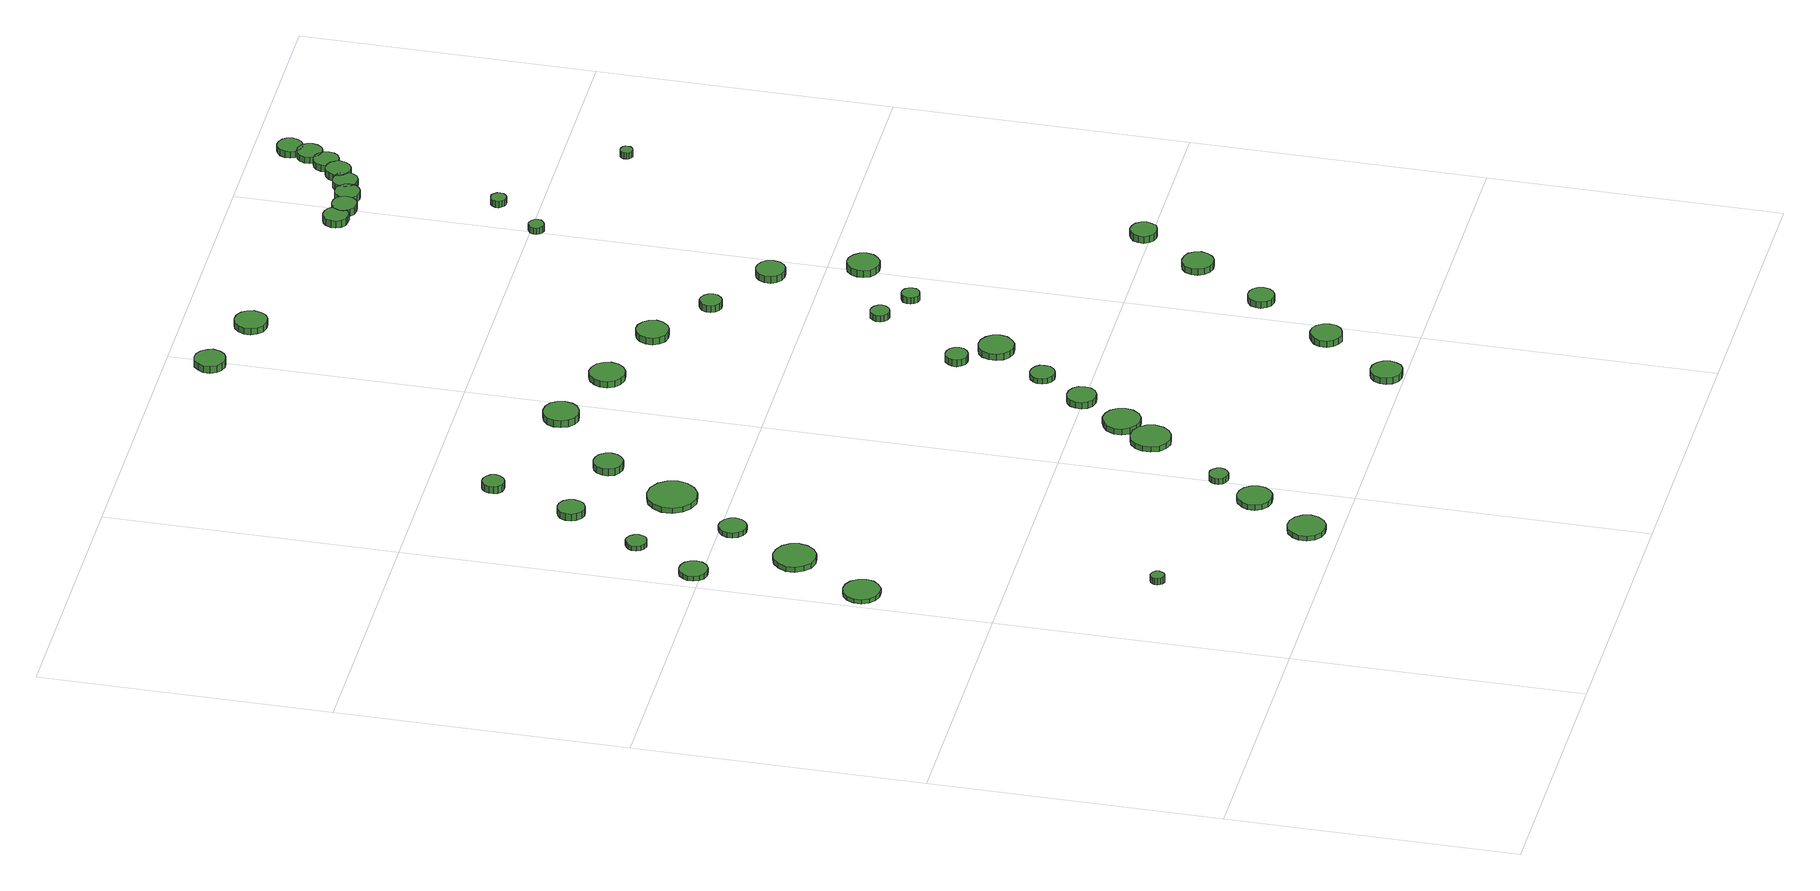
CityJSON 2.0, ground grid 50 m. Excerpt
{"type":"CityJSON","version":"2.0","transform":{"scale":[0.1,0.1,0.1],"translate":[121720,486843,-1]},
"CityObjects":{
"tree1":{"type":"SolitaryVegetationObject","attributes":{"function":"something"},"geometry":[{"type":"MultiSurface","lod":"1","boundaries":[[[0,1,2,3,4,5,6,7,8,9,10,11,12,13,14]],[[15,16,17,18,19,20,21,22,23,24,25,26,27,28,29]],[[0,29,28,1]],[[1,28,27,2]],[[2,27,26,3]],[[3,26,25,4]],[[4,25,24,5]],[[5,24,23,6]],[[6,23,22,7]],[[7,22,21,8]],[[8,21,20,9]],[[9,20,19,10]],[[10,19,18,11]],[[11,18,17,12]],[[12,17,16,13]],[[13,16,15,14]],[[14,15,29,0]]]}]},
"tree2":{"type":"SolitaryVegetationObject","attributes":{"function":"something"},"geometry":[{"type":"MultiSurface","lod":"1","boundaries":[[[30,31,32,33,34,35,36,37,38,39,40,41,42,43,44]],[[45,46,47,48,49,50,51,52,53,54,55,56,57,58,59]],[[30,59,58,31]],[[31,58,57,32]],[[32,57,56,33]],[[33,56,55,34]],[[34,55,54,35]],[[35,54,53,36]],[[36,53,52,37]],[[37,52,51,38]],[[38,51,50,39]],[[39,50,49,40]],[[40,49,48,41]],[[41,48,47,42]],[[42,47,46,43]],[[43,46,45,44]],[[44,45,59,30]]]}]},
"tree3":{"type":"SolitaryVegetationObject","attributes":{"function":"something"},"geometry":[{"type":"MultiSurface","lod":"1","boundaries":[[[60,61,62,63,64,65,66,67,68,69,70,71,72,73,74]],[[75,76,77,78,79,80,81,82,83,84,85,86,87,88,89]],[[60,89,88,61]],[[61,88,87,62]],[[62,87,86,63]],[[63,86,85,64]],[[64,85,84,65]],[[65,84,83,66]],[[66,83,82,67]],[[67,82,81,68]],[[68,81,80,69]],[[69,80,79,70]],[[70,79,78,71]],[[71,78,77,72]],[[72,77,76,73]],[[73,76,75,74]],[[74,75,89,60]]]}]},
"tree4":{"type":"SolitaryVegetationObject","attributes":{"function":"something"},"geometry":[{"type":"MultiSurface","lod":"1","boundaries":[[[90,91,92,93,94,95,96,97,98,99,100,101,102,103,104]],[[105,106,107,108,109,110,111,112,113,114,115,116,117,118,119]],[[90,119,118,91]],[[91,118,117,92]],[[92,117,116,93]],[[93,116,115,94]],[[94,115,114,95]],[[95,114,113,96]],[[96,113,112,97]],[[97,112,111,98]],[[98,111,110,99]],[[99,110,109,100]],[[100,109,108,101]],[[101,108,107,102]],[[102,107,106,103]],[[103,106,105,104]],[[104,105,119,90]]]}]},
"tree5":{"type":"SolitaryVegetationObject","attributes":{"function":"something"},"geometry":[{"type":"MultiSurface","lod":"1","boundaries":[[[120,121,122,123,124,125,126,127,128,129,130,131,132,133,134]],[[135,136,137,138,139,140,141,142,143,144,145,146,147,148,149]],[[120,149,148,121]],[[121,148,147,122]],[[122,147,146,123]],[[123,146,145,124]],[[124,145,144,125]],[[125,144,143,126]],[[126,143,142,127]],[[127,142,141,128]],[[128,141,140,129]],[[129,140,139,130]],[[130,139,138,131]],[[131,138,137,132]],[[132,137,136,133]],[[133,136,135,134]],[[134,135,149,120]]]}]},
"tree6":{"type":"SolitaryVegetationObject","attributes":{"function":"something"},"geometry":[{"type":"MultiSurface","lod":"1","boundaries":[[[150,151,152,153,154,155,156,157,158,159,160,161,162,163,164]],[[165,166,167,168,169,170,171,172,173,174,175,176,177,178,179]],[[150,179,178,151]],[[151,178,177,152]],[[152,177,176,153]],[[153,176,175,154]],[[154,175,174,155]],[[155,174,173,156]],[[156,173,172,157]],[[157,172,171,158]],[[158,171,170,159]],[[159,170,169,160]],[[160,169,168,161]],[[161,168,167,162]],[[162,167,166,163]],[[163,166,165,164]],[[164,165,179,150]]]}]},
"tree7":{"type":"SolitaryVegetationObject","attributes":{"function":"something"},"geometry":[{"type":"MultiSurface","lod":"1","boundaries":[[[180,181,182,183,184,185,186,187,188,189,190,191,192,193,194]],[[195,196,197,198,199,200,201,202,203,204,205,206,207,208,209]],[[180,209,208,181]],[[181,208,207,182]],[[182,207,206,183]],[[183,206,205,184]],[[184,205,204,185]],[[185,204,203,186]],[[186,203,202,187]],[[187,202,201,188]],[[188,201,200,189]],[[189,200,199,190]],[[190,199,198,191]],[[191,198,197,192]],[[192,197,196,193]],[[193,196,195,194]],[[194,195,209,180]]]}]},
"tree8":{"type":"SolitaryVegetationObject","attributes":{"function":"something"},"geometry":[{"type":"MultiSurface","lod":"1","boundaries":[[[210,211,212,213,214,215,216,217,218,219,220,221,222,223,224]],[[225,226,227,228,229,230,231,232,233,234,235,236,237,238,239]],[[210,239,238,211]],[[211,238,237,212]],[[212,237,236,213]],[[213,236,235,214]],[[214,235,234,215]],[[215,234,233,216]],[[216,233,232,217]],[[217,232,231,218]],[[218,231,230,219]],[[219,230,229,220]],[[220,229,228,221]],[[221,228,227,222]],[[222,227,226,223]],[[223,226,225,224]],[[224,225,239,210]]]}]},
"tree9":{"type":"SolitaryVegetationObject","attributes":{"function":"something"},"geometry":[{"type":"MultiSurface","lod":"1","boundaries":[[[240,241,242,243,244,245,246,247,248,249,250,251,252,253,254]],[[255,256,257,258,259,260,261,262,263,264,265,266,267,268,269]],[[240,269,268,241]],[[241,268,267,242]],[[242,267,266,243]],[[243,266,265,244]],[[244,265,264,245]],[[245,264,263,246]],[[246,263,262,247]],[[247,262,261,248]],[[248,261,260,249]],[[249,260,259,250]],[[250,259,258,251]],[[251,258,257,252]],[[252,257,256,253]],[[253,256,255,254]],[[254,255,269,240]]]}]},
"tree10":{"type":"SolitaryVegetationObject","attributes":{"function":"something"},"geometry":[{"type":"MultiSurface","lod":"1","boundaries":[[[270,271,272,273,274,275,276,277,278,279,280,281,282,283,284]],[[285,286,287,288,289,290,291,292,293,294,295,296,297,298,299]],[[270,299,298,271]],[[271,298,297,272]],[[272,297,296,273]],[[273,296,295,274]],[[274,295,294,275]],[[275,294,293,276]],[[276,293,292,277]],[[277,292,291,278]],[[278,291,290,279]],[[279,290,289,280]],[[280,289,288,281]],[[281,288,287,282]],[[282,287,286,283]],[[283,286,285,284]],[[284,285,299,270]]]}]},
"tree11":{"type":"SolitaryVegetationObject","attributes":{"function":"something"},"geometry":[{"type":"MultiSurface","lod":"1","boundaries":[[[300,301,302,303,304,305,306,307,308,309,310,311,312,313,314]],[[315,316,317,318,319,320,321,322,323,324,325,326,327,328,329]],[[300,329,328,301]],[[301,328,327,302]],[[302,327,326,303]],[[303,326,325,304]],[[304,325,324,305]],[[305,324,323,306]],[[306,323,322,307]],[[307,322,321,308]],[[308,321,320,309]],[[309,320,319,310]],[[310,319,318,311]],[[311,318,317,312]],[[312,317,316,313]],[[313,316,315,314]],[[314,315,329,300]]]}]},
"tree12":{"type":"SolitaryVegetationObject","attributes":{"function":"something"},"geometry":[{"type":"MultiSurface","lod":"1","boundaries":[[[330,331,332,333,334,335,336,337,338,339,340,341,342,343,344]],[[345,346,347,348,349,350,351,352,353,354,355,356,357,358,359]],[[330,359,358,331]],[[331,358,357,332]],[[332,357,356,333]],[[333,356,355,334]],[[334,355,354,335]],[[335,354,353,336]],[[336,353,352,337]],[[337,352,351,338]],[[338,351,350,339]],[[339,350,349,340]],[[340,349,348,341]],[[341,348,347,342]],[[342,347,346,343]],[[343,346,345,344]],[[344,345,359,330]]]}]},
"tree13":{"type":"SolitaryVegetationObject","attributes":{"function":"something"},"geometry":[{"type":"MultiSurface","lod":"1","boundaries":[[[360,361,362,363,364,365,366,367,368,369,370,371,372,373,374]],[[375,376,377,378,379,380,381,382,383,384,385,386,387,388,389]],[[360,389,388,361]],[[361,388,387,362]],[[362,387,386,363]],[[363,386,385,364]],[[364,385,384,365]],[[365,384,383,366]],[[366,383,382,367]],[[367,382,381,368]],[[368,381,380,369]],[[369,380,379,370]],[[370,379,378,371]],[[371,378,377,372]],[[372,377,376,373]],[[373,376,375,374]],[[374,375,389,360]]]}]},
"tree14":{"type":"SolitaryVegetationObject","attributes":{"function":"something"},"geometry":[{"type":"MultiSurface","lod":"1","boundaries":[[[390,391,392,393,394,395,396,397,398,399,400,401,402,403,404]],[[405,406,407,408,409,410,411,412,413,414,415,416,417,418,419]],[[390,419,418,391]],[[391,418,417,392]],[[392,417,416,393]],[[393,416,415,394]],[[394,415,414,395]],[[395,414,413,396]],[[396,413,412,397]],[[397,412,411,398]],[[398,411,410,399]],[[399,410,409,400]],[[400,409,408,401]],[[401,408,407,402]],[[402,407,406,403]],[[403,406,405,404]],[[404,405,419,390]]]}]},
"tree15":{"type":"SolitaryVegetationObject","attributes":{"function":"something"},"geometry":[{"type":"MultiSurface","lod":"1","boundaries":[[[420,421,422,423,424,425,426,427,428,429,430,431,432,433,434]],[[435,436,437,438,439,440,441,442,443,444,445,446,447,448,449]],[[420,449,448,421]],[[421,448,447,422]],[[422,447,446,423]],[[423,446,445,424]],[[424,445,444,425]],[[425,444,443,426]],[[426,443,442,427]],[[427,442,441,428]],[[428,441,440,429]],[[429,440,439,430]],[[430,439,438,431]],[[431,438,437,432]],[[432,437,436,433]],[[433,436,435,434]],[[434,435,449,420]]]}]},
"tree16":{"type":"SolitaryVegetationObject","attributes":{"function":"something"},"geometry":[{"type":"MultiSurface","lod":"1","boundaries":[[[450,451,452,453,454,455,456,457,458,459,460,461,462,463,464]],[[465,466,467,468,469,470,471,472,473,474,475,476,477,478,479]],[[450,479,478,451]],[[451,478,477,452]],[[452,477,476,453]],[[453,476,475,454]],[[454,475,474,455]],[[455,474,473,456]],[[456,473,472,457]],[[457,472,471,458]],[[458,471,470,459]],[[459,470,469,460]],[[460,469,468,461]],[[461,468,467,462]],[[462,467,466,463]],[[463,466,465,464]],[[464,465,479,450]]]}]},
"tree17":{"type":"SolitaryVegetationObject","attributes":{"function":"something"},"geometry":[{"type":"MultiSurface","lod":"1","boundaries":[[[480,481,482,483,484,485,486,487,488,489,490,491,492,493,494]],[[495,496,497,498,499,500,501,502,503,504,505,506,507,508,509]],[[480,509,508,481]],[[481,508,507,482]],[[482,507,506,483]],[[483,506,505,484]],[[484,505,504,485]],[[485,504,503,486]],[[486,503,502,487]],[[487,502,501,488]],[[488,501,500,489]],[[489,500,499,490]],[[490,499,498,491]],[[491,498,497,492]],[[492,497,496,493]],[[493,496,495,494]],[[494,495,509,480]]]}]},
"tree18":{"type":"SolitaryVegetationObject","attributes":{"function":"something"},"geometry":[{"type":"MultiSurface","lod":"1","boundaries":[[[510,511,512,513,514,515,516,517,518,519,520,521,522,523,524]],[[525,526,527,528,529,530,531,532,533,534,535,536,537,538,539]],[[510,539,538,511]],[[511,538,537,512]],[[512,537,536,513]],[[513,536,535,514]],[[514,535,534,515]],[[515,534,533,516]],[[516,533,532,517]],[[517,532,531,518]],[[518,531,530,519]],[[519,530,529,520]],[[520,529,528,521]],[[521,528,527,522]],[[522,527,526,523]],[[523,526,525,524]],[[524,525,539,510]]]}]},
"tree19":{"type":"SolitaryVegetationObject","attributes":{"function":"something"},"geometry":[{"type":"MultiSurface","lod":"1","boundaries":[[[540,541,542,543,544,545,546,547,548,549,550,551,552,553,554]],[[555,556,557,558,559,560,561,562,563,564,565,566,567,568,569]],[[540,569,568,541]],[[541,568,567,542]],[[542,567,566,543]],[[543,566,565,544]],[[544,565,564,545]],[[545,564,563,546]],[[546,563,562,547]],[[547,562,561,548]],[[548,561,560,549]],[[549,560,559,550]],[[550,559,558,551]],[[551,558,557,552]],[[552,557,556,553]],[[553,556,555,554]],[[554,555,569,540]]]}]},
"tree20":{"type":"SolitaryVegetationObject","attributes":{"function":"something"},"geometry":[{"type":"MultiSurface","lod":"1","boundaries":[[[570,571,572,573,574,575,576,577,578,579,580,581,582,583,584]],[[585,586,587,588,589,590,591,592,593,594,595,596,597,598,599]],[[570,599,598,571]],[[571,598,597,572]],[[572,597,596,573]],[[573,596,595,574]],[[574,595,594,575]],[[575,594,593,576]],[[576,593,592,577]],[[577,592,591,578]],[[578,591,590,579]],[[579,590,589,580]],[[580,589,588,581]],[[581,588,587,582]],[[582,587,586,583]],[[583,586,585,584]],[[584,585,599,570]]]}]},
"tree21":{"type":"SolitaryVegetationObject","attributes":{"function":"something"},"geometry":[{"type":"MultiSurface","lod":"1","boundaries":[[[600,601,602,603,604,605,606,607,608,609,610,611,612,613,614]],[[615,616,617,618,619,620,621,622,623,624,625,626,627,628,629]],[[600,629,628,601]],[[601,628,627,602]],[[602,627,626,603]],[[603,626,625,604]],[[604,625,624,605]],[[605,624,623,606]],[[606,623,622,607]],[[607,622,621,608]],[[608,621,620,609]],[[609,620,619,610]],[[610,619,618,611]],[[611,618,617,612]],[[612,617,616,613]],[[613,616,615,614]],[[614,615,629,600]]]}]},
"tree22":{"type":"SolitaryVegetationObject","attributes":{"function":"something"},"geometry":[{"type":"MultiSurface","lod":"1","boundaries":[[[630,631,632,633,634,635,636,637,638,639,640,641,642,643,644]],[[645,646,647,648,649,650,651,652,653,654,655,656,657,658,659]],[[630,659,658,631]],[[631,658,657,632]],[[632,657,656,633]],[[633,656,655,634]],[[634,655,654,635]],[[635,654,653,636]],[[636,653,652,637]],[[637,652,651,638]],[[638,651,650,639]],[[639,650,649,640]],[[640,649,648,641]],[[641,648,647,642]],[[642,647,646,643]],[[643,646,645,644]],[[644,645,659,630]]]}]},
"tree23":{"type":"SolitaryVegetationObject","attributes":{"function":"something"},"geometry":[{"type":"MultiSurface","lod":"1","boundaries":[[[660,661,662,663,664,665,666,667,668,669,670,671,672,673,674]],[[675,676,677,678,679,680,681,682,683,684,685,686,687,688,689]],[[660,689,688,661]],[[661,688,687,662]],[[662,687,686,663]],[[663,686,685,664]],[[664,685,684,665]],[[665,684,683,666]],[[666,683,682,667]],[[667,682,681,668]],[[668,681,680,669]],[[669,680,679,670]],[[670,679,678,671]],[[671,678,677,672]],[[672,677,676,673]],[[673,676,675,674]],[[674,675,689,660]]]}]},
"tree24":{"type":"SolitaryVegetationObject","attributes":{"function":"something"},"geometry":[{"type":"MultiSurface","lod":"1","boundaries":[[[690,691,692,693,694,695,696,697,698,699,700,701,702,703,704]],[[705,706,707,708,709,710,711,712,713,714,715,716,717,718,719]],[[690,719,718,691]],[[691,718,717,692]],[[692,717,716,693]],[[693,716,715,694]],[[694,715,714,695]],[[695,714,713,696]],[[696,713,712,697]],[[697,712,711,698]],[[698,711,710,699]],[[699,710,709,700]],[[700,709,708,701]],[[701,708,707,702]],[[702,707,706,703]],[[703,706,705,704]],[[704,705,719,690]]]}]},
"tree25":{"type":"SolitaryVegetationObject","attributes":{"function":"something"},"geometry":[{"type":"MultiSurface","lod":"1","boundaries":[[[720,721,722,723,724,725,726,727,728,729,730,731,732,733,734]],[[735,736,737,738,739,740,741,742,743,744,745,746,747,748,749]],[[720,749,748,721]],[[721,748,747,722]],[[722,747,746,723]],[[723,746,745,724]],[[724,745,744,725]],[[725,744,743,726]],[[726,743,742,727]],[[727,742,741,728]],[[728,741,740,729]],[[729,740,739,730]],[[730,739,738,731]],[[731,738,737,732]],[[732,737,736,733]],[[733,736,735,734]],[[734,735,749,720]]]}]},
"tree26":{"type":"SolitaryVegetationObject","attributes":{"function":"something"},"geometry":[{"type":"MultiSurface","lod":"1","boundaries":[[[750,751,752,753,754,755,756,757,758,759,760,761,762,763,764]],[[765,766,767,768,769,770,771,772,773,774,775,776,777,778,779]],[[750,779,778,751]],[[751,778,777,752]],[[752,777,776,753]],[[753,776,775,754]],[[754,775,774,755]],[[755,774,773,756]],[[756,773,772,757]],[[757,772,771,758]],[[758,771,770,759]],[[759,770,769,760]],[[760,769,768,761]],[[761,768,767,762]],[[762,767,766,763]],[[763,766,765,764]],[[764,765,779,750]]]}]},
"tree27":{"type":"SolitaryVegetationObject","attributes":{"function":"something"},"geometry":[{"type":"MultiSurface","lod":"1","boundaries":[[[780,781,782,783,784,785,786,787,788,789,790,791,792,793,794]],[[795,796,797,798,799,800,801,802,803,804,805,806,807,808,809]],[[780,809,808,781]],[[781,808,807,782]],[[782,807,806,783]],[[783,806,805,784]],[[784,805,804,785]],[[785,804,803,786]],[[786,803,802,787]],[[787,802,801,788]],[[788,801,800,789]],[[789,800,799,790]],[[790,799,798,791]],[[791,798,797,792]],[[792,797,796,793]],[[793,796,795,794]],[[794,795,809,780]]]}]},
"tree28":{"type":"SolitaryVegetationObject","attributes":{"function":"something"},"geometry":[{"type":"MultiSurface","lod":"1","boundaries":[[[810,811,812,813,814,815,816,817,818,819,820,821,822,823,824]],[[825,826,827,828,829,830,831,832,833,834,835,836,837,838,839]],[[810,839,838,811]],[[811,838,837,812]],[[812,837,836,813]],[[813,836,835,814]],[[814,835,834,815]],[[815,834,833,816]],[[816,833,832,817]],[[817,832,831,818]],[[818,831,830,819]],[[819,830,829,820]],[[820,829,828,821]],[[821,828,827,822]],[[822,827,826,823]],[[823,826,825,824]],[[824,825,839,810]]]}]},
"tree29":{"type":"SolitaryVegetationObject","attributes":{"function":"something"},"geometry":[{"type":"MultiSurface","lod":"1","boundaries":[[[840,841,842,843,844,845,846,847,848,849,850,851,852,853,854]],[[855,856,857,858,859,860,861,862,863,864,865,866,867,868,869]],[[840,869,868,841]],[[841,868,867,842]],[[842,867,866,843]],[[843,866,865,844]],[[844,865,864,845]],[[845,864,863,846]],[[846,863,862,847]],[[847,862,861,848]],[[848,861,860,849]],[[849,860,859,850]],[[850,859,858,851]],[[851,858,857,852]],[[852,857,856,853]],[[853,856,855,854]],[[854,855,869,840]]]}]},
"tree30":{"type":"SolitaryVegetationObject","attributes":{"function":"something"},"geometry":[{"type":"MultiSurface","lod":"1","boundaries":[[[870,871,872,873,874,875,876,877,878,879,880,881,882,883,884]],[[885,886,887,888,889,890,891,892,893,894,895,896,897,898,899]],[[870,899,898,871]],[[871,898,897,872]],[[872,897,896,873]],[[873,896,895,874]],[[874,895,894,875]],[[875,894,893,876]],[[876,893,892,877]],[[877,892,891,878]],[[878,891,890,879]],[[879,890,889,880]],[[880,889,888,881]],[[881,888,887,882]],[[882,887,886,883]],[[883,886,885,884]],[[884,885,899,870]]]}]},
"tree31":{"type":"SolitaryVegetationObject","attributes":{"function":"something"},"geometry":[{"type":"MultiSurface","lod":"1","boundaries":[[[900,901,902,903,904,905,906,907,908,909,910,911,912,913,914]],[[915,916,917,918,919,920,921,922,923,924,925,926,927,928,929]],[[900,929,928,901]],[[901,928,927,902]],[[902,927,926,903]],[[903,926,925,904]],[[904,925,924,905]],[[905,924,923,906]],[[906,923,922,907]],[[907,922,921,908]],[[908,921,920,909]],[[909,920,919,910]],[[910,919,918,911]],[[911,918,917,912]],[[912,917,916,913]],[[913,916,915,914]],[[914,915,929,900]]]}]},
"tree32":{"type":"SolitaryVegetationObject","attributes":{"function":"something"},"geometry":[{"type":"MultiSurface","lod":"1","boundaries":[[[930,931,932,933,934,935,936,937,938,939,940,941,942,943,944]],[[945,946,947,948,949,950,951,952,953,954,955,956,957,958,959]],[[930,959,958,931]],[[931,958,957,932]],[[932,957,956,933]],[[933,956,955,934]],[[934,955,954,935]],[[935,954,953,936]],[[936,953,952,937]],[[937,952,951,938]],[[938,951,950,939]],[[939,950,949,940]],[[940,949,948,941]],[[941,948,947,942]],[[942,947,946,943]],[[943,946,945,944]],[[944,945,959,930]]]}]},
"tree33":{"type":"SolitaryVegetationObject","attributes":{"function":"something"},"geometry":[{"type":"MultiSurface","lod":"1","boundaries":[[[960,961,962,963,964,965,966,967,968,969,970,971,972,973,974]],[[975,976,977,978,979,980,981,982,983,984,985,986,987,988,989]],[[960,989,988,961]],[[961,988,987,962]],[[962,987,986,963]],[[963,986,985,964]],[[964,985,984,965]],[[965,984,983,966]],[[966,983,982,967]],[[967,982,981,968]],[[968,981,980,969]],[[969,980,979,970]],[[970,979,978,971]],[[971,978,977,972]],[[972,977,976,973]],[[973,976,975,974]],[[974,975,989,960]]]}]},
"tree34":{"type":"SolitaryVegetationObject","attributes":{"function":"something"},"geometry":[{"type":"MultiSurface","lod":"1","boundaries":[[[990,991,992,993,994,995,996,997,998,999,1000,1001,1002,1003,1004]],[[1005,1006,1007,1008,1009,1010,1011,1012,1013,1014,1015,1016,1017,1018,1019]],[[990,1019,1018,991]],[[991,1018,1017,992]],[[992,1017,1016,993]],[[993,1016,1015,994]],[[994,1015,1014,995]],[[995,1014,1013,996]],[[996,1013,1012,997]],[[997,1012,1011,998]],[[998,1011,1010,999]],[[999,1010,1009,1000]],[[1000,1009,1008,1001]],[[1001,1008,1007,1002]],[[1002,1007,1006,1003]],[[1003,1006,1005,1004]],[[1004,1005,1019,990]]]}]},
"tree35":{"type":"SolitaryVegetationObject","attributes":{"function":"something"},"geometry":[{"type":"MultiSurface","lod":"1","boundaries":[[[1020,1021,1022,1023,1024,1025,1026,1027,1028,1029,1030,1031,1032,1033,1034]],[[1035,1036,1037,1038,1039,1040,1041,1042,1043,1044,1045,1046,1047,1048,1049]],[[1020,1049,1048,1021]],[[1021,1048,1047,1022]],[[1022,1047,1046,1023]],[[1023,1046,1045,1024]],[[1024,1045,1044,1025]],[[1025,1044,1043,1026]],[[1026,1043,1042,1027]],[[1027,1042,1041,1028]],[[1028,1041,1040,1029]],[[1029,1040,1039,1030]],[[1030,1039,1038,1031]],[[1031,1038,1037,1032]],[[1032,1037,1036,1033]],[[1033,1036,1035,1034]],[[1034,1035,1049,1020]]]}]},
"tree36":{"type":"SolitaryVegetationObject","attributes":{"function":"something"},"geometry":[{"type":"MultiSurface","lod":"1","boundaries":[[[1050,1051,1052,1053,1054,1055,1056,1057,1058,1059,1060,1061,1062,1063,1064]],[[1065,1066,1067,1068,1069,1070,1071,1072,1073,1074,1075,1076,1077,1078,1079]],[[1050,1079,1078,1051]],[[1051,1078,1077,1052]],[[1052,1077,1076,1053]],[[1053,1076,1075,1054]],[[1054,1075,1074,1055]],[[1055,1074,1073,1056]],[[1056,1073,1072,1057]],[[1057,1072,1071,1058]],[[1058,1071,1070,1059]],[[1059,1070,1069,1060]],[[1060,1069,1068,1061]],[[1061,1068,1067,1062]],[[1062,1067,1066,1063]],[[1063,1066,1065,1064]],[[1064,1065,1079,1050]]]}]},
"tree37":{"type":"SolitaryVegetationObject","attributes":{"function":"something"},"geometry":[{"type":"MultiSurface","lod":"1","boundaries":[[[1080,1081,1082,1083,1084,1085,1086,1087,1088,1089,1090,1091,1092,1093,1094]],[[1095,1096,1097,1098,1099,1100,1101,1102,1103,1104,1105,1106,1107,1108,1109]],[[1080,1109,1108,1081]],[[1081,1108,1107,1082]],[[1082,1107,1106,1083]],[[1083,1106,1105,1084]],[[1084,1105,1104,1085]],[[1085,1104,1103,1086]],[[1086,1103,1102,1087]],[[1087,1102,1101,1088]],[[1088,1101,1100,1089]],[[1089,1100,1099,1090]],[[1090,1099,1098,1091]],[[1091,1098,1097,1092]],[[1092,1097,1096,1093]],[[1093,1096,1095,1094]],[[1094,1095,1109,1080]]]}]},
"tree38":{"type":"SolitaryVegetationObject","attributes":{"function":"something"},"geometry":[{"type":"MultiSurface","lod":"1","boundaries":[[[1110,1111,1112,1113,1114,1115,1116,1117,1118,1119,1120,1121,1122,1123,1124]],[[1125,1126,1127,1128,1129,1130,1131,1132,1133,1134,1135,1136,1137,1138,1139]],[[1110,1139,1138,1111]],[[1111,1138,1137,1112]],[[1112,1137,1136,1113]],[[1113,1136,1135,1114]],[[1114,1135,1134,1115]],[[1115,1134,1133,1116]],[[1116,1133,1132,1117]],[[1117,1132,1131,1118]],[[1118,1131,1130,1119]],[[1119,1130,1129,1120]],[[1120,1129,1128,1121]],[[1121,1128,1127,1122]],[[1122,1127,1126,1123]],[[1123,1126,1125,1124]],[[1124,1125,1139,1110]]]}]},
"tree39":{"type":"SolitaryVegetationObject","attributes":{"function":"something"},"geometry":[{"type":"MultiSurface","lod":"1","boundaries":[[[1140,1141,1142,1143,1144,1145,1146,1147,1148,1149,1150,1151,1152,1153,1154]],[[1155,1156,1157,1158,1159,1160,1161,1162,1163,1164,1165,1166,1167,1168,1169]],[[1140,1169,1168,1141]],[[1141,1168,1167,1142]],[[1142,1167,1166,1143]],[[1143,1166,1165,1144]],[[1144,1165,1164,1145]],[[1145,1164,1163,1146]],[[1146,1163,1162,1147]],[[1147,1162,1161,1148]],[[1148,1161,1160,1149]],[[1149,1160,1159,1150]],[[1150,1159,1158,1151]],[[1151,1158,1157,1152]],[[1152,1157,1156,1153]],[[1153,1156,1155,1154]],[[1154,1155,1169,1140]]]}]},
"tree40":{"type":"SolitaryVegetationObject","attributes":{"function":"something"},"geometry":[{"type":"MultiSurface","lod":"1","boundaries":[[[1170,1171,1172,1173,1174,1175,1176,1177,1178,1179,1180,1181,1182,1183,1184]],[[1185,1186,1187,1188,1189,1190,1191,1192,1193,1194,1195,1196,1197,1198,1199]],[[1170,1199,1198,1171]],[[1171,1198,1197,1172]],[[1172,1197,1196,1173]],[[1173,1196,1195,1174]],[[1174,1195,1194,1175]],[[1175,1194,1193,1176]],[[1176,1193,1192,1177]],[[1177,1192,1191,1178]],[[1178,1191,1190,1179]],[[1179,1190,1189,1180]],[[1180,1189,1188,1181]],[[1181,1188,1187,1182]],[[1182,1187,1186,1183]],[[1183,1186,1185,1184]],[[1184,1185,1199,1170]]]}]},
"tree41":{"type":"SolitaryVegetationObject","attributes":{"function":"something"},"geometry":[{"type":"MultiSurface","lod":"1","boundaries":[[[1200,1201,1202,1203,1204,1205,1206,1207,1208,1209,1210,1211,1212,1213,1214]],[[1215,1216,1217,1218,1219,1220,1221,1222,1223,1224,1225,1226,1227,1228,1229]],[[1200,1229,1228,1201]],[[1201,1228,1227,1202]],[[1202,1227,1226,1203]],[[1203,1226,1225,1204]],[[1204,1225,1224,1205]],[[1205,1224,1223,1206]],[[1206,1223,1222,1207]],[[1207,1222,1221,1208]],[[1208,1221,1220,1209]],[[1209,1220,1219,1210]],[[1210,1219,1218,1211]],[[1211,1218,1217,1212]],[[1212,1217,1216,1213]],[[1213,1216,1215,1214]],[[1214,1215,1229,1200]]]}]},
"tree42":{"type":"SolitaryVegetationObject","attributes":{"function":"something"},"geometry":[{"type":"MultiSurface","lod":"1","boundaries":[[[1230,1231,1232,1233,1234,1235,1236,1237,1238,1239,1240,1241,1242,1243,1244]],[[1245,1246,1247,1248,1249,1250,1251,1252,1253,1254,1255,1256,1257,1258,1259]],[[1230,1259,1258,1231]],[[1231,1258,1257,1232]],[[1232,1257,1256,1233]],[[1233,1256,1255,1234]],[[1234,1255,1254,1235]],[[1235,1254,1253,1236]],[[1236,1253,1252,1237]],[[1237,1252,1251,1238]],[[1238,1251,1250,1239]],[[1239,1250,1249,1240]],[[1240,1249,1248,1241]],[[1241,1248,1247,1242]],[[1242,1247,1246,1243]],[[1243,1246,1245,1244]],[[1244,1245,1259,1230]]]}]},
"tree43":{"type":"SolitaryVegetationObject","attributes":{"function":"something"},"geometry":[{"type":"MultiSurface","lod":"1","boundaries":[[[1260,1261,1262,1263,1264,1265,1266,1267,1268,1269,1270,1271,1272,1273,1274]],[[1275,1276,1277,1278,1279,1280,1281,1282,1283,1284,1285,1286,1287,1288,1289]],[[1260,1289,1288,1261]],[[1261,1288,1287,1262]],[[1262,1287,1286,1263]],[[1263,1286,1285,1264]],[[1264,1285,1284,1265]],[[1265,1284,1283,1266]],[[1266,1283,1282,1267]],[[1267,1282,1281,1268]],[[1268,1281,1280,1269]],[[1269,1280,1279,1270]],[[1270,1279,1278,1271]],[[1271,1278,1277,1272]],[[1272,1277,1276,1273]],[[1273,1276,1275,1274]],[[1274,1275,1289,1260]]]}]},
"tree44":{"type":"SolitaryVegetationObject","attributes":{"function":"something"},"geometry":[{"type":"MultiSurface","lod":"1","boundaries":[[[1290,1291,1292,1293,1294,1295,1296,1297,1298,1299,1300,1301,1302,1303,1304]],[[1305,1306,1307,1308,1309,1310,1311,1312,1313,1314,1315,1316,1317,1318,1319]],[[1290,1319,1318,1291]],[[1291,1318,1317,1292]],[[1292,1317,1316,1293]],[[1293,1316,1315,1294]],[[1294,1315,1314,1295]],[[1295,1314,1313,1296]],[[1296,1313,1312,1297]],[[1297,1312,1311,1298]],[[1298,1311,1310,1299]],[[1299,1310,1309,1300]],[[1300,1309,1308,1301]],[[1301,1308,1307,1302]],[[1302,1307,1306,1303]],[[1303,1306,1305,1304]],[[1304,1305,1319,1290]]]}]},
"tree45":{"type":"SolitaryVegetationObject","attributes":{"function":"something"},"geometry":[{"type":"MultiSurface","lod":"1","boundaries":[[[1320,1321,1322,1323,1324,1325,1326,1327,1328,1329,1330,1331,1332,1333,1334]],[[1335,1336,1337,1338,1339,1340,1341,1342,1343,1344,1345,1346,1347,1348,1349]],[[1320,1349,1348,1321]],[[1321,1348,1347,1322]],[[1322,1347,1346,1323]],[[1323,1346,1345,1324]],[[1324,1345,1344,1325]],[[1325,1344,1343,1326]],[[1326,1343,1342,1327]],[[1327,1342,1341,1328]],[[1328,1341,1340,1329]],[[1329,1340,1339,1330]],[[1330,1339,1338,1331]],[[1331,1338,1337,1332]],[[1332,1337,1336,1333]],[[1333,1336,1335,1334]],[[1334,1335,1349,1320]]]}]}
},
"vertices":[
[191,262,21],[190,267,21],[187,271,21],[183,273,21],[178,274,21],[173,272,21],[170,269,21],[168,265,21],[168,260,21],[170,255,21],[173,252,21],[178,250,21],[183,251,21],[187,253,21],[190,257,21],[190,257,9],[187,253,9],[183,251,9],[178,250,9],[173,252,9],[170,255,9],[168,260,9],[168,265,9],[170,269,9],[173,272,9],[178,274,9],[183,273,9],[187,271,9],[190,267,9],[191,262,9],
[72,729,15],[69,742,15],[61,753,15],[50,759,15],[37,761,15],[24,757,15],[14,748,15],[9,736,15],[9,723,15],[14,711,15],[24,702,15],[37,698,15],[50,699,15],[61,706,15],[69,716,15],[69,716,7],[61,706,7],[50,699,7],[37,698,7],[24,702,7],[14,711,7],[9,723,7],[9,736,7],[14,748,7],[24,757,7],[37,761,7],[50,759,7],[61,753,7],[69,742,7],[72,729,7],
[65,1013,16],[63,1023,16],[57,1031,16],[48,1036,16],[38,1037,16],[28,1034,16],[21,1027,16],[17,1018,16],[17,1008,16],[21,999,16],[28,992,16],[38,989,16],[48,990,16],[57,995,16],[63,1003,16],[63,1003,7],[57,995,7],[48,990,7],[38,989,7],[28,992,7],[21,999,7],[17,1008,7],[17,1018,7],[21,1027,7],[28,1034,7],[38,1037,7],[48,1036,7],[57,1031,7],[63,1023,7],[65,1013,7],
[151,859,17],[148,874,17],[139,886,17],[126,893,17],[111,895,17],[97,890,17],[86,880,17],[79,866,17],[79,851,17],[86,837,17],[97,827,17],[111,823,17],[126,824,17],[139,832,17],[148,844,17],[148,844,7],[139,832,7],[126,824,7],[111,823,7],[97,827,7],[86,837,7],[79,851,7],[79,866,7],[86,880,7],[97,890,7],[111,895,7],[126,893,7],[139,886,7],[148,874,7],[151,859,7],
[421,57,15],[418,70,15],[410,81,15],[398,88,15],[385,89,15],[372,85,15],[362,76,15],[356,64,15],[356,50,15],[362,38,15],[372,29,15],[385,25,15],[398,26,15],[410,33,15],[418,44,15],[418,44,6],[410,33,6],[398,26,6],[385,25,6],[372,29,6],[362,38,6],[356,50,6],[356,64,6],[362,76,6],[372,85,6],[385,89,6],[398,88,6],[410,81,6],[418,70,6],[421,57,6],
[124,1124,15],[122,1131,15],[118,1137,15],[111,1141,15],[104,1142,15],[97,1139,15],[91,1134,15],[88,1128,15],[88,1120,15],[91,1113,15],[97,1108,15],[104,1106,15],[111,1107,15],[118,1110,15],[122,1116,15],[122,1116,6],[118,1110,6],[111,1107,6],[104,1106,6],[97,1108,6],[91,1113,6],[88,1120,6],[88,1128,6],[91,1134,6],[97,1139,6],[104,1142,6],[111,1141,6],[118,1137,6],[122,1131,6],[124,1124,6],
[208,979,15],[206,988,15],[200,996,15],[191,1001,15],[181,1002,15],[172,999,15],[165,992,15],[161,984,15],[161,974,15],[165,965,15],[172,958,15],[181,955,15],[191,956,15],[200,961,15],[206,969,15],[206,969,6],[200,961,6],[191,956,6],[181,955,6],[172,958,6],[165,965,6],[161,974,6],[161,984,6],[165,992,6],[172,999,6],[181,1002,6],[191,1001,6],[200,996,6],[206,988,6],[208,979,6],
[488,160,16],[485,172,16],[478,182,16],[468,188,16],[455,190,16],[444,186,16],[434,177,16],[429,166,16],[429,154,16],[434,143,16],[444,134,16],[455,131,16],[468,132,16],[478,138,16],[485,148,16],[485,148,6],[478,138,6],[468,132,6],[455,131,6],[444,134,6],[434,143,6],[429,154,6],[429,166,6],[434,177,6],[444,186,6],[455,190,6],[468,188,6],[478,182,6],[485,172,6],[488,160,6],
[199,1249,19],[197,1258,19],[192,1266,19],[183,1271,19],[174,1272,19],[165,1269,19],[158,1263,19],[154,1254,19],[154,1244,19],[158,1236,19],[165,1229,19],[174,1226,19],[183,1227,19],[192,1232,19],[197,1240,19],[197,1240,6],[192,1232,6],[183,1227,6],[174,1226,6],[165,1229,6],[158,1236,6],[154,1244,6],[154,1254,6],[158,1263,6],[165,1269,6],[174,1272,6],[183,1271,6],[192,1266,6],[197,1258,6],[199,1249,6],
[526,232,17],[524,239,17],[520,244,17],[514,248,17],[508,248,17],[501,246,17],[496,242,17],[493,235,17],[493,229,17],[496,222,17],[501,218,17],[508,216,17],[514,216,17],[520,220,17],[524,225,17],[524,225,6],[520,220,6],[514,216,6],[508,216,6],[501,218,6],[496,222,6],[493,229,6],[493,235,6],[496,242,6],[501,246,6],[508,248,6],[514,248,6],[520,244,6],[524,239,6],[526,232,6],
[296,1096,16],[292,1113,16],[282,1127,16],[267,1136,16],[249,1138,16],[232,1132,16],[220,1121,16],[212,1105,16],[212,1087,16],[220,1071,16],[232,1060,16],[249,1054,16],[267,1056,16],[282,1065,16],[292,1079,16],[292,1079,6],[282,1065,6],[267,1056,6],[249,1054,6],[232,1060,6],[220,1071,6],[212,1087,6],[212,1105,6],[220,1121,6],[232,1132,6],[249,1138,6],[267,1136,6],[282,1127,6],[292,1113,6],[296,1096,6],
[241,1390,22],[239,1398,22],[234,1404,22],[227,1408,22],[219,1409,22],[212,1407,22],[206,1401,22],[203,1394,22],[203,1386,22],[206,1379,22],[212,1373,22],[219,1371,22],[227,1372,22],[234,1376,22],[239,1382,22],[239,1382,9],[234,1376,9],[227,1372,9],[219,1371,9],[212,1373,9],[206,1379,9],[203,1386,9],[203,1394,9],[206,1401,9],[212,1407,9],[219,1409,9],[227,1408,9],[234,1404,9],[239,1398,9],[241,1390,9],
[349,1219,20],[347,1229,20],[341,1238,20],[332,1243,20],[322,1244,20],[312,1241,20],[304,1234,20],[300,1224,20],[300,1214,20],[304,1204,20],[312,1197,20],[322,1194,20],[332,1195,20],[341,1201,20],[347,1209,20],[347,1209,7],[341,1201,7],[332,1195,7],[322,1194,7],[312,1197,7],[304,1204,7],[300,1214,7],[300,1224,7],[304,1234,7],[312,1241,7],[322,1244,7],[332,1243,7],[341,1238,7],[347,1229,7],[349,1219,7],
[632,366,16],[629,380,16],[621,391,16],[609,399,16],[594,400,16],[581,396,16],[570,386,16],[565,373,16],[565,359,16],[570,346,16],[581,336,16],[594,332,16],[609,334,16],[621,341,16],[629,352,16],[629,352,6],[621,341,6],[609,334,6],[594,332,6],[581,336,6],[570,346,6],[565,359,6],[565,373,6],[570,386,6],[581,396,6],[594,400,6],[609,399,6],[621,391,6],[629,380,6],[632,366,6],
[670,424,17],[667,437,17],[659,448,17],[648,454,17],[635,456,17],[622,451,17],[612,443,17],[606,430,17],[606,417,17],[612,405,17],[622,396,17],[635,392,17],[648,393,17],[659,400,17],[667,411,17],[667,411,6],[659,400,6],[648,393,6],[635,392,6],[622,396,6],[612,405,6],[606,417,6],[606,430,6],[612,443,6],[622,451,6],[635,456,6],[648,454,6],[659,448,6],[667,437,6],[670,424,6],
[718,503,18],[716,514,18],[710,522,18],[701,527,18],[690,528,18],[680,525,18],[673,518,18],[669,509,18],[669,498,18],[673,489,18],[680,482,18],[690,479,18],[701,480,18],[710,485,18],[716,493,18],[716,493,6],[710,485,6],[701,480,6],[690,479,6],[680,482,6],[673,489,6],[669,498,6],[669,509,6],[673,518,6],[680,525,6],[690,528,6],[701,527,6],[710,522,6],[716,514,6],[718,503,6],
[488,1328,19],[485,1341,19],[478,1351,19],[467,1357,19],[454,1358,19],[442,1354,19],[433,1346,19],[428,1335,19],[428,1322,19],[433,1311,19],[442,1302,19],[454,1298,19],[467,1300,19],[478,1306,19],[485,1316,19],[485,1316,6],[478,1306,6],[467,1300,6],[454,1298,6],[442,1302,6],[433,1311,6],[428,1322,6],[428,1335,6],[433,1346,6],[442,1354,6],[454,1358,6],[467,1357,6],[478,1351,6],[485,1341,6],[488,1328,6],
[902,30,19],[899,41,19],[893,50,19],[883,56,19],[872,57,19],[862,54,19],[853,46,19],[849,36,19],[849,25,19],[853,15,19],[862,7,19],[872,4,19],[883,5,19],[893,10,19],[899,19,19],[899,19,7],[893,10,7],[883,5,7],[872,4,7],[862,7,7],[853,15,7],[849,25,7],[849,36,7],[853,46,7],[862,54,7],[872,57,7],[883,56,7],[893,50,7],[899,41,7],[902,30,7],
[770,582,16],[769,591,16],[763,598,16],[756,602,16],[747,603,16],[739,600,16],[732,594,16],[729,586,16],[729,578,16],[732,570,16],[739,564,16],[747,561,16],[756,562,16],[763,566,16],[769,573,16],[769,573,6],[763,566,6],[756,562,6],[747,561,6],[739,564,6],[732,570,6],[729,578,6],[729,586,6],[732,594,6],[739,600,6],[747,603,6],[756,602,6],[763,598,6],[769,591,6],[770,582,6],
[624,1281,17],[621,1293,17],[614,1303,17],[603,1309,17],[591,1311,17],[579,1307,17],[570,1298,17],[564,1287,17],[564,1274,17],[570,1263,17],[579,1255,17],[591,1251,17],[603,1252,17],[614,1258,17],[621,1268,17],[621,1268,5],[614,1258,5],[603,1252,5],[591,1251,5],[579,1255,5],[570,1263,5],[564,1274,5],[564,1287,5],[570,1298,5],[579,1307,5],[591,1311,5],[603,1309,5],[614,1303,5],[621,1293,5],[624,1281,5],
[789,731,19],[787,739,19],[782,745,19],[775,749,19],[767,750,19],[760,748,19],[754,742,19],[750,735,19],[750,727,19],[754,720,19],[760,714,19],[767,712,19],[775,713,19],[782,717,19],[787,723,19],[787,723,6],[782,717,6],[775,713,6],[767,712,6],[760,714,6],[754,720,6],[750,727,6],[750,735,6],[754,742,6],[760,748,6],[767,750,6],[775,749,6],[782,745,6],[787,739,6],[789,731,6],
[989,151,20],[987,162,20],[980,171,20],[971,177,20],[959,178,20],[949,174,20],[941,167,20],[936,157,20],[936,145,20],[941,135,20],[949,128,20],[959,124,20],[971,126,20],[980,131,20],[987,140,20],[987,140,8],[980,131,8],[971,126,8],[959,124,8],[949,128,8],[941,135,8],[936,145,8],[936,157,8],[941,167,8],[949,174,8],[959,178,8],[971,177,8],[980,171,8],[987,162,8],[989,151,8],
[843,674,17],[841,686,17],[833,696,17],[823,702,17],[810,704,17],[798,700,17],[789,692,17],[784,680,17],[784,668,17],[789,656,17],[798,648,17],[810,644,17],[823,645,17],[833,652,17],[841,662,17],[841,662,5],[833,652,5],[823,645,5],[810,644,5],[798,648,5],[789,656,5],[784,668,5],[784,680,5],[789,692,5],[798,700,5],[810,704,5],[823,702,5],[833,696,5],[841,686,5],[843,674,5],
[512,1926,23],[509,1936,23],[503,1945,23],[493,1951,23],[482,1952,23],[472,1949,23],[464,1941,23],[459,1931,23],[459,1920,23],[464,1910,23],[472,1903,23],[482,1899,23],[493,1901,23],[503,1906,23],[509,1915,23],[509,1915,10],[503,1906,10],[493,1901,10],[482,1899,10],[472,1903,10],[464,1910,10],[459,1920,10],[459,1931,10],[464,1941,10],[472,1949,10],[482,1952,10],[493,1951,10],[503,1945,10],[509,1936,10],[512,1926,10],
[762,1235,19],[759,1247,19],[752,1256,19],[742,1262,19],[731,1263,19],[720,1259,19],[712,1252,19],[707,1241,19],[707,1229,19],[712,1219,19],[720,1211,19],[731,1208,19],[742,1209,19],[752,1215,19],[759,1224,19],[759,1224,6],[752,1215,6],[742,1209,6],[731,1208,6],[720,1211,6],[712,1219,6],[707,1229,6],[707,1241,6],[712,1252,6],[720,1259,6],[731,1263,6],[742,1262,6],[752,1256,6],[759,1247,6],[762,1235,6],
[883,882,22],[881,888,22],[877,894,22],[871,897,22],[865,898,22],[858,896,22],[853,891,22],[850,885,22],[850,878,22],[853,872,22],[858,867,22],[865,865,22],[871,866,22],[877,869,22],[881,875,22],[881,875,10],[877,869,10],[871,866,10],[865,865,10],[858,867,10],[853,872,10],[850,878,10],[850,885,10],[853,891,10],[858,896,10],[865,898,10],[871,897,10],[877,894,10],[881,888,10],[883,882,10],
[1074,281,20],[1072,290,20],[1066,298,20],[1058,302,20],[1049,303,20],[1040,300,20],[1033,294,20],[1029,285,20],[1029,276,20],[1033,267,20],[1040,261,20],[1049,258,20],[1058,259,20],[1066,264,20],[1072,271,20],[1072,271,8],[1066,264,8],[1058,259,8],[1049,258,8],[1040,261,8],[1033,267,8],[1029,276,8],[1029,285,8],[1033,294,8],[1040,300,8],[1049,303,8],[1058,302,8],[1066,298,8],[1072,290,8],[1074,281,8],
[643,1886,22],[640,1897,22],[634,1906,22],[624,1912,22],[612,1913,22],[601,1910,22],[593,1902,22],[588,1892,22],[588,1880,22],[593,1870,22],[601,1862,22],[612,1858,22],[624,1859,22],[634,1865,22],[640,1875,22],[640,1875,10],[634,1865,10],[624,1859,10],[612,1858,10],[601,1862,10],[593,1870,10],[588,1880,10],[588,1892,10],[593,1902,10],[601,1910,10],[612,1913,10],[624,1912,10],[634,1906,10],[640,1897,10],[643,1886,10],
[946,844,21],[945,851,21],[941,856,21],[936,859,21],[929,860,21],[923,858,21],[918,854,21],[916,848,21],[916,841,21],[918,835,21],[923,831,21],[929,829,21],[936,830,21],[941,833,21],[945,838,21],[945,838,9],[941,833,9],[936,830,9],[929,829,9],[923,831,9],[918,835,9],[916,841,9],[916,848,9],[918,854,9],[923,858,9],[929,860,9],[936,859,9],[941,856,9],[945,851,9],[946,844,9],
[856,1160,22],[854,1168,22],[849,1174,22],[843,1178,22],[835,1179,22],[828,1176,22],[822,1171,22],[819,1164,22],[819,1156,22],[822,1149,22],[828,1144,22],[835,1141,22],[843,1142,22],[849,1146,22],[854,1152,22],[854,1152,9],[849,1146,9],[843,1142,9],[835,1141,9],[828,1144,9],[822,1149,9],[819,1156,9],[819,1164,9],[822,1171,9],[828,1176,9],[835,1179,9],[843,1178,9],[849,1174,9],[854,1168,9],[856,1160,9],
[1158,405,20],[1155,416,20],[1149,425,20],[1139,430,20],[1128,431,20],[1117,428,20],[1109,421,20],[1105,410,20],[1105,399,20],[1109,389,20],[1117,382,20],[1128,378,20],[1139,379,20],[1149,385,20],[1155,394,20],[1155,394,8],[1149,385,8],[1139,379,8],[1128,378,8],[1117,382,8],[1109,389,8],[1105,399,8],[1105,410,8],[1109,421,8],[1117,428,8],[1128,431,8],[1139,430,8],[1149,425,8],[1155,416,8],[1158,405,8],
[966,1083,29],[964,1093,29],[958,1101,29],[949,1106,29],[939,1107,29],[929,1104,29],[921,1097,29],[917,1088,29],[917,1077,29],[921,1068,29],[929,1061,29],[939,1058,29],[949,1059,29],[958,1064,29],[964,1072,29],[964,1072,16],[958,1064,16],[949,1059,16],[939,1058,16],[929,1061,16],[921,1068,16],[917,1077,16],[917,1088,16],[921,1097,16],[929,1104,16],[939,1107,16],[949,1106,16],[958,1101,16],[964,1093,16],[966,1083,16],
[1025,939,27],[1022,950,27],[1015,959,27],[1005,965,27],[994,966,27],[983,963,27],[974,955,27],[970,944,27],[970,933,27],[974,922,27],[983,915,27],[994,911,27],[1005,912,27],[1015,918,27],[1022,927,27],[1022,927,14],[1015,918,14],[1005,912,14],[994,911,14],[983,915,14],[974,922,14],[970,933,14],[970,944,14],[974,955,14],[983,963,14],[994,966,14],[1005,965,14],[1015,959,14],[1022,950,14],[1025,939,14],
[1227,512,20],[1225,521,20],[1220,529,20],[1211,534,20],[1202,535,20],[1193,532,20],[1186,526,20],[1182,517,20],[1182,507,20],[1186,499,20],[1193,493,20],[1202,490,20],[1211,491,20],[1220,495,20],[1225,503,20],[1225,503,7],[1220,495,7],[1211,491,7],[1202,490,7],[1193,493,7],[1186,499,7],[1182,507,7],[1182,517,7],[1186,526,7],[1193,532,7],[1202,535,7],[1211,534,7],[1220,529,7],[1225,521,7],[1227,512,7],
[1015,1490,22],[1014,1496,22],[1010,1500,22],[1005,1503,22],[1000,1504,22],[995,1502,22],[990,1498,22],[988,1493,22],[988,1488,22],[990,1483,22],[995,1479,22],[1000,1477,22],[1005,1478,22],[1010,1481,22],[1014,1485,22],[1014,1485,10],[1010,1481,10],[1005,1478,10],[1000,1477,10],[995,1479,10],[990,1483,10],[988,1488,10],[988,1493,10],[990,1498,10],[995,1502,10],[1000,1504,10],[1005,1503,10],[1010,1500,10],[1014,1496,10],[1015,1490,10],
[976,1818,25],[974,1827,25],[969,1834,25],[961,1838,25],[952,1839,25],[944,1837,25],[937,1831,25],[933,1822,25],[933,1813,25],[937,1805,25],[944,1799,25],[952,1797,25],[961,1797,25],[969,1802,25],[974,1809,25],[974,1809,12],[969,1802,12],[961,1797,12],[952,1797,12],[944,1799,12],[937,1805,12],[933,1813,12],[933,1822,12],[937,1831,12],[944,1837,12],[952,1839,12],[961,1838,12],[969,1834,12],[974,1827,12],[976,1818,12],
[1010,1811,26],[1008,1820,26],[1003,1827,26],[995,1831,26],[986,1832,26],[978,1830,26],[971,1824,26],[967,1815,26],[967,1807,26],[971,1798,26],[978,1792,26],[986,1790,26],[995,1791,26],[1003,1795,26],[1008,1802,26],[1008,1802,13],[1003,1795,13],[995,1791,13],[986,1790,13],[978,1792,13],[971,1798,13],[967,1807,13],[967,1815,13],[971,1824,13],[978,1830,13],[986,1832,13],[995,1831,13],[1003,1827,13],[1008,1820,13],[1010,1811,13],
[1078,1568,24],[1077,1573,24],[1073,1578,24],[1069,1581,24],[1063,1581,24],[1058,1580,24],[1054,1576,24],[1051,1571,24],[1051,1565,24],[1054,1560,24],[1058,1556,24],[1063,1555,24],[1069,1555,24],[1073,1558,24],[1077,1562,24],[1077,1562,12],[1073,1558,12],[1069,1555,12],[1063,1555,12],[1058,1556,12],[1054,1560,12],[1051,1565,12],[1051,1571,12],[1054,1576,12],[1058,1580,12],[1063,1581,12],[1069,1581,12],[1073,1578,12],[1077,1573,12],[1078,1568,12],
[1047,1814,26],[1046,1823,26],[1040,1830,26],[1033,1835,26],[1024,1835,26],[1015,1833,26],[1009,1827,26],[1005,1819,26],[1005,1810,26],[1009,1801,26],[1015,1796,26],[1024,1793,26],[1033,1794,26],[1040,1798,26],[1046,1805,26],[1046,1805,13],[1040,1798,13],[1033,1794,13],[1024,1793,13],[1015,1796,13],[1009,1801,13],[1005,1810,13],[1005,1819,13],[1009,1827,13],[1015,1833,13],[1024,1835,13],[1033,1835,13],[1040,1830,13],[1046,1823,13],[1047,1814,13],
[1081,1825,26],[1079,1834,26],[1074,1841,26],[1066,1845,26],[1057,1846,26],[1049,1844,26],[1042,1838,26],[1038,1829,26],[1038,1821,26],[1042,1812,26],[1049,1806,26],[1057,1804,26],[1066,1805,26],[1074,1809,26],[1079,1816,26],[1079,1816,14],[1074,1809,14],[1066,1805,14],[1057,1804,14],[1049,1806,14],[1042,1812,14],[1038,1821,14],[1038,1829,14],[1042,1838,14],[1049,1844,14],[1057,1846,14],[1066,1845,14],[1074,1841,14],[1079,1834,14],[1081,1825,14],
[1234,1388,42],[1234,1392,42],[1231,1396,42],[1227,1398,42],[1223,1398,42],[1219,1397,42],[1215,1394,42],[1214,1390,42],[1214,1386,42],[1215,1382,42],[1219,1379,42],[1223,1377,42],[1227,1378,42],[1231,1380,42],[1234,1383,42],[1234,1383,30],[1231,1380,30],[1227,1378,30],[1223,1377,30],[1219,1379,30],[1215,1382,30],[1214,1386,30],[1214,1390,30],[1215,1394,30],[1219,1397,30],[1223,1398,30],[1227,1398,30],[1231,1396,30],[1234,1392,30],[1234,1388,30],
[1111,1844,27],[1109,1852,27],[1104,1860,27],[1096,1864,27],[1087,1865,27],[1079,1862,27],[1072,1856,27],[1068,1848,27],[1068,1839,27],[1072,1831,27],[1079,1825,27],[1087,1822,27],[1096,1823,27],[1104,1828,27],[1109,1835,27],[1109,1835,14],[1104,1828,14],[1096,1823,14],[1087,1822,14],[1079,1825,14],[1072,1831,14],[1068,1839,14],[1068,1848,14],[1072,1856,14],[1079,1862,14],[1087,1865,14],[1096,1864,14],[1104,1860,14],[1109,1852,14],[1111,1844,14],
[1136,1869,26],[1134,1878,26],[1129,1885,26],[1121,1890,26],[1112,1891,26],[1103,1888,26],[1097,1882,26],[1093,1874,26],[1093,1865,26],[1097,1857,26],[1103,1851,26],[1112,1848,26],[1121,1849,26],[1129,1853,26],[1134,1860,26],[1134,1860,14],[1129,1853,14],[1121,1849,14],[1112,1848,14],[1103,1851,14],[1097,1857,14],[1093,1865,14],[1093,1874,14],[1097,1882,14],[1103,1888,14],[1112,1891,14],[1121,1890,14],[1129,1885,14],[1134,1878,14],[1136,1869,14],
[1155,1901,26],[1153,1910,26],[1148,1917,26],[1140,1922,26],[1131,1923,26],[1123,1920,26],[1116,1914,26],[1112,1906,26],[1112,1897,26],[1116,1889,26],[1123,1883,26],[1131,1880,26],[1140,1881,26],[1148,1885,26],[1153,1893,26],[1153,1893,14],[1148,1885,14],[1140,1881,14],[1131,1880,14],[1123,1883,14],[1116,1889,14],[1112,1897,14],[1112,1906,14],[1116,1914,14],[1123,1920,14],[1131,1923,14],[1140,1922,14],[1148,1917,14],[1153,1910,14],[1155,1901,14],
[1164,1937,26],[1162,1946,26],[1157,1953,26],[1149,1957,26],[1140,1958,26],[1132,1955,26],[1125,1949,26],[1122,1941,26],[1122,1932,26],[1125,1924,26],[1132,1918,26],[1140,1915,26],[1149,1916,26],[1157,1921,26],[1162,1928,26],[1162,1928,14],[1157,1921,14],[1149,1916,14],[1140,1915,14],[1132,1918,14],[1125,1924,14],[1122,1932,14],[1122,1941,14],[1125,1949,14],[1132,1955,14],[1140,1958,14],[1149,1957,14],[1157,1953,14],[1162,1946,14],[1164,1937,14]
]}
